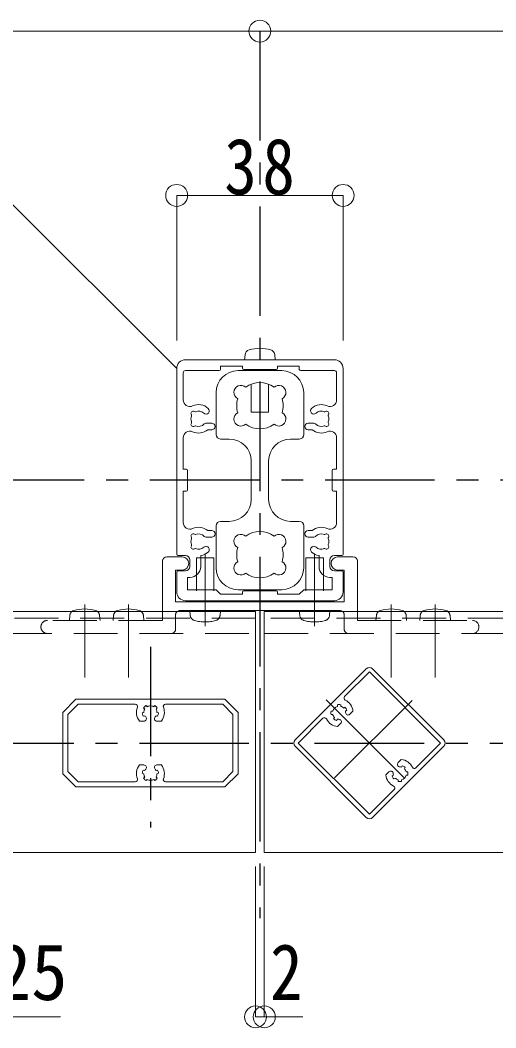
# Model space of a CAD drawing. Units: millimetres at full size, sheet at 1:5; some dimension numbers follow another scale. Extents: x -1050 to 1050, y -742 to 742.
# Drawn here: x 493.3 to 601.9, y -376.8 to -146.8 of the extents above; entities that cross this region are included whole.
import ezdxf
from ezdxf.enums import TextEntityAlignment as Align

# ---------------------------------------------------------------- set-up
doc = ezdxf.new("R2010")
doc.units = ezdxf.units.MM
doc.header["$LTSCALE"] = 5
doc.linetypes.add('CHAIN1', pattern=[8, 5, -1, 1, -1])
doc.linetypes.add('DASHED2', pattern=[3, 2, -1])
doc.layers.add('0-0_通り芯', color=7, linetype='CHAIN1')
for name, color, linetype, lineweight in [('0-3_寸法', 54, 'Continuous', 20), ('0-4_手摺部材', 92, 'Continuous', 20), ('0-5_手すり子', 12, 'Continuous', 20), ('0-9_文字', 3, 'Continuous', 20), ('0-A_支柱', 6, 'Continuous', 20), ('0-B_足元', 4, 'Continuous', 20)]:
    doc.layers.add(name, color=color, linetype=linetype, lineweight=lineweight)
doc.styles.add('ＭＳ ゴシック', font='')
doc.styles.get('ＭＳ ゴシック').set_extended_font_data('MS Gothic')

# ---------------------------------------------------------------- blocks, each defined once
blk = doc.blocks.new('dimension_origin')
at = {"color": 0, "linetype": 'Continuous', "lineweight": -2}
blk.add_circle((0, 0), 1.25, dxfattribs=at)

msp = doc.modelspace()

# ---------------------------------------------------------------- linework, layer by layer
at = {"layer": '0-0_通り芯'}
for p, q in [((548.02, -149.293), (548.02, -351.793)), ((827.913, -251.793), (-35.943, -251.793)), ((523.02, -289.793), (523.02, -331.047)), ((563.166, -301.938), (582.766, -321.539)), ((582.759, -302.054), (563.265, -321.548)), ((400.52, -311.793), (694.72, -311.793))]:
    msp.add_line(p, q, dxfattribs=at)
at = {"layer": '0-3_寸法'}
for p, q in [((548.02, -149.293), (248.02, -149.293)), ((798.02, -149.293), (548.02, -149.293)), ((567.02, -186.793), (529.02, -186.793)), ((529.02, -186.793), (529.02, -219.922)), ((567.02, -186.793), (567.02, -219.922)), ((547.02, -339.968), (547.02, -374.293)), ((549.02, -374.293), (549.02, -339.968)), ((547.02, -374.293), (557.85, -374.293))]:
    msp.add_line(p, q, dxfattribs=at)
at = {"layer": '0-4_手摺部材'}
for p, q in [((544.52, -224.293), (551.52, -224.293)), ((525.77, -281.793), (525.77, -270.293)), ((526.77, -269.293), (530.27, -269.293)), ((533.52, -269.543), (537.52, -269.543)), ((533.52, -277.043), (533.52, -269.543)), ((537.52, -277.043), (537.52, -269.543)), ((558.52, -277.043), (558.52, -269.543)), ((562.52, -269.543), (558.52, -269.543)), ((562.52, -277.043), (562.52, -269.543)), ((569.27, -269.293), (565.77, -269.293)), ((570.27, -281.793), (570.27, -270.293)), ((528.77, -272.293), (528.77, -279.543)), ((530.27, -272.293), (528.77, -272.293)), ((565.77, -272.293), (567.27, -272.293)), ((567.27, -272.293), (567.27, -279.543)), ((528.77, -279.543), (567.27, -279.543)), ((400.52, -281.793), (547.02, -281.793)), ((529.77, -281.543), (566.27, -281.543)), ((547.02, -281.793), (547.02, -336.793)), ((549.02, -336.793), (549.02, -281.793)), ((549.02, -281.793), (695.52, -281.793)), ((547.02, -336.793), (400.52, -336.793)), ((695.52, -336.793), (549.02, -336.793))]:
    msp.add_line(p, q, dxfattribs=at)
at = {"layer": '0-4_手摺部材', "linetype": 'CHAIN1'}
for p, q in [((535.52, -285.143), (535.52, -268.543)), ((560.52, -285.143), (560.52, -268.543)), ((508.02, -280.193), (508.02, -296.793)), ((518.02, -280.193), (518.02, -296.793)), ((578.02, -280.193), (578.02, -296.793)), ((588.02, -280.193), (588.02, -296.793))]:
    msp.add_line(p, q, dxfattribs=at)
at = {"layer": '0-4_手摺部材', "linetype": 'DASHED2'}
for p, q in [((504.618, -282.674), (504.52, -283.793)), ((511.422, -282.674), (511.52, -283.793)), ((514.618, -282.674), (514.52, -283.793)), ((521.422, -282.674), (521.52, -283.793)), ((525.77, -283.793), (525.77, -281.793)), ((528.77, -282.543), (528.77, -285.793)), ((532.118, -282.662), (532.02, -281.543)), ((532.02, -281.543), (539.02, -281.543)), ((538.922, -282.662), (539.02, -281.543)), ((557.118, -282.662), (557.02, -281.543)), ((557.02, -281.543), (564.02, -281.543)), ((563.922, -282.662), (564.02, -281.543)), ((567.27, -282.543), (567.27, -285.793)), ((570.27, -283.793), (570.27, -281.793)), ((574.618, -282.674), (574.52, -283.793)), ((581.422, -282.674), (581.52, -283.793)), ((584.618, -282.674), (584.52, -283.793)), ((591.422, -282.674), (591.52, -283.793)), ((547.02, -283.293), (400.52, -283.293)), ((525.77, -283.793), (499.52, -283.793)), ((695.52, -283.293), (549.02, -283.293)), ((570.27, -283.793), (596.87, -283.793)), ((400.52, -286.793), (547.02, -286.793)), ((549.02, -286.793), (695.52, -286.793))]:
    msp.add_line(p, q, dxfattribs=at)
at = {"layer": '0-4_手摺部材'}
for centre, radius, start, end in [((526.77, -270.293), 1, 90, 180), ((530.27, -270.793), 1.5, 270.00004, 89.99996), ((565.77, -270.793), 1.5, 90, 270), ((569.27, -270.293), 1, 0, 90), ((505.913, -282.787), 1.3, 105.88083, 130.13489), ((508.02, -290.193), 9, 74.11915, 105.88085), ((510.127, -282.787), 1.3, 49.86507, 74.11918), ((515.913, -282.787), 1.3, 105.88083, 130.13489), ((518.02, -290.193), 9, 74.11915, 105.88085), ((520.127, -282.787), 1.3, 49.86507, 74.11918), ((529.77, -282.543), 1, 90.00005, 131.40962), ((566.27, -282.543), 1, 48.59041, 90), ((575.913, -282.787), 1.3, 105.88083, 130.13486), ((578.02, -290.193), 9, 74.11915, 105.88085), ((580.127, -282.787), 1.3, 49.8651, 74.11915), ((585.913, -282.787), 1.3, 105.88083, 130.13486), ((588.02, -290.193), 9, 74.11915, 105.88085), ((590.127, -282.787), 1.3, 49.8651, 74.11915)]:
    msp.add_arc(centre, radius, start, end, dxfattribs=at)
at = {"layer": '0-4_手摺部材', "linetype": 'DASHED2'}
for centre, radius, start, end in [((505.913, -282.787), 1.3, 130.13489, 174.99995), ((510.127, -282.787), 1.3, 5.00002, 49.86507), ((515.913, -282.787), 1.3, 130.13489, 174.99995), ((520.127, -282.787), 1.3, 5.00002, 49.86507), ((529.77, -282.543), 1, 131.40962, 180), ((533.413, -282.549), 1.3, 184.99997, 254.11918), ((537.627, -282.549), 1.3, 285.88083, 354.99995), ((558.413, -282.549), 1.3, 184.99997, 254.11918), ((562.627, -282.549), 1.3, 285.88083, 354.99995), ((566.27, -282.543), 1, 0, 48.59041), ((575.913, -282.787), 1.3, 130.13486, 174.99995), ((580.127, -282.787), 1.3, 5.00002, 49.8651), ((585.913, -282.787), 1.3, 130.13486, 174.99995), ((590.127, -282.787), 1.3, 5.00002, 49.8651), ((499.52, -285.293), 1.5, 90, 270.00004), ((535.52, -275.143), 9, 254.11915, 285.88085), ((560.52, -275.143), 9, 254.11915, 285.88085), ((596.52, -285.293), 1.5, 270, 90), ((527.77, -285.793), 1, 270.00005, 360), ((568.27, -285.793), 1, 180, 270)]:
    msp.add_arc(centre, radius, start, end, dxfattribs=at)
at = {"layer": '0-5_手すり子'}
for p, q in [((572.313, -294.822), (556.049, -311.086)), ((573.02, -295.529), (567.363, -301.186)), ((589.283, -311.793), (573.02, -295.529)), ((589.991, -311.086), (573.727, -294.822)), ((506.02, -301.793), (503.02, -304.793)), ((523.02, -301.793), (506.02, -301.793)), ((519.575, -302.943), (506.496, -302.943)), ((522.016, -303.24), (522.27, -303.494)), ((523.02, -301.793), (540.02, -301.793)), ((524.025, -303.24), (523.77, -303.494)), ((526.465, -302.943), (539.544, -302.943)), ((540.02, -301.793), (543.02, -304.793)), ((565.702, -303.414), (565.702, -303.054)), ((566.479, -303.414), (566.479, -303.054)), ((503.02, -311.793), (503.02, -304.793)), ((521.52, -304.793), (521.172, -304.886)), ((521.721, -305.543), (521.373, -305.636)), ((521.466, -303.789), (521.721, -304.043)), ((524.574, -303.789), (524.319, -304.043)), ((524.319, -305.543), (524.667, -305.636)), ((524.52, -304.793), (524.868, -304.886)), ((543.02, -311.793), (543.02, -304.793)), ((564.641, -304.475), (564.282, -304.475)), ((564.641, -305.252), (564.282, -305.252)), ((567.151, -303.803), (567.463, -303.623)), ((567.539, -304.475), (567.851, -304.295)), ((569.271, -304.511), (568.551, -305.231)), ((521.54, -306.793), (520.522, -306.793)), ((524.5, -306.793), (525.518, -306.793)), ((562.413, -306.136), (556.757, -311.793)), ((565.03, -305.924), (564.85, -306.236)), ((565.702, -306.312), (565.522, -306.624)), ((565.738, -308.044), (566.458, -307.324)), ((503.02, -311.793), (503.02, -318.793)), ((543.02, -311.793), (543.02, -318.793)), ((556.049, -312.5), (572.313, -328.764)), ((556.757, -311.793), (573.02, -328.056)), ((573.727, -328.764), (589.991, -312.5)), ((589.283, -311.793), (583.627, -317.45)), ((521.54, -316.793), (520.522, -316.793)), ((524.5, -316.793), (525.518, -316.793)), ((580.302, -315.542), (579.582, -316.262)), ((580.338, -317.274), (580.518, -316.962)), ((581.01, -317.662), (581.19, -317.35)), ((506.02, -321.793), (503.02, -318.793)), ((521.52, -318.793), (521.172, -318.7)), ((521.721, -318.043), (521.373, -317.95)), ((521.466, -319.798), (521.721, -319.543)), ((524.319, -318.043), (524.667, -317.95)), ((524.574, -319.798), (524.319, -319.543)), ((524.52, -318.793), (524.868, -318.7)), ((540.02, -321.793), (543.02, -318.793)), ((576.769, -319.075), (577.489, -318.355)), ((578.501, -319.111), (578.189, -319.291)), ((581.399, -318.334), (581.758, -318.334)), ((581.399, -319.111), (581.758, -319.111)), ((523.02, -321.793), (506.02, -321.793)), ((519.575, -320.643), (506.496, -320.643)), ((522.016, -320.347), (522.27, -320.092)), ((523.02, -321.793), (540.02, -321.793)), ((524.025, -320.347), (523.77, -320.092)), ((526.465, -320.643), (539.544, -320.643)), ((578.889, -319.783), (578.577, -319.963)), ((579.561, -320.171), (579.561, -320.531)), ((580.338, -320.171), (580.338, -320.531)), ((578.677, -322.4), (573.02, -328.056))]:
    msp.add_line(p, q, dxfattribs=at)
for points in [[(504.17, -311.793), (504.17, -305.269), (506.496, -302.943)], [(541.87, -311.793), (541.87, -305.269), (539.544, -302.943)], [(504.17, -311.793), (504.17, -318.317), (506.496, -320.643)], [(541.87, -311.793), (541.87, -318.317), (539.544, -320.643)]]:
    msp.add_lwpolyline(points, dxfattribs=at)
for centre, radius, start, end in [((573.02, -295.529), 1, 45, 135), ((567.717, -301.54), 0.5, 135, 243.92489), ((519.575, -303.443), 0.5, 338.60073, 90), ((523.02, -304.793), 1.85, 122.88624, 147.11376), ((523.02, -304.793), 1.5, 90, 120), ((523.02, -304.793), 1.5, 60, 90), ((523.02, -304.793), 1.85, 32.88624, 57.11376), ((526.465, -303.443), 0.5, 90, 201.39927), ((566.09, -304.863), 1.5, 104.9994, 164.99893), ((566.09, -304.863), 1.85, 77.88601, 102.11332), ((566.09, -304.863), 1.5, 45.00057, 75), ((566.09, -304.863), 3.2, 6.31816, 63.92489), ((523.02, -304.793), 3.2, 158.60073, 218.68218), ((523.02, -304.793), 1.85, 182.88625, 207.11374), ((523.02, -304.793), 1.5, 150.00001, 180), ((521.54, -306.23), 0.563, 270, 44.16821), ((523.02, -304.793), 1.5, 209.99999, 224.16821), ((524.5, -306.23), 0.563, 135.83179, 270), ((523.02, -304.793), 1.5, 315.83179, 330.00001), ((523.02, -304.793), 1.5, 360, 29.99999), ((523.02, -304.793), 1.85, 332.88626, 357.11375), ((523.02, -304.793), 3.2, 321.31782, 21.39927), ((566.09, -304.863), 1.85, 167.88668, 192.11399), ((566.09, -304.863), 1.5, 195, 224.99943), ((566.09, -304.863), 1.85, 17.8869, 42.11442), ((566.09, -304.863), 1.5, 0.83274, 15.00081), ((568.153, -304.833), 0.563, 180.83274, 315), ((562.767, -306.49), 0.5, 26.07511, 135), ((566.09, -304.863), 3.2, 206.07511, 263.68184), ((566.09, -304.863), 1.85, 227.88558, 252.1131), ((566.09, -304.863), 1.5, 254.99919, 269.16726), ((566.06, -306.926), 0.563, 315, 89.16726), ((556.757, -311.793), 1, 135, 225), ((589.283, -311.793), 1, 315, 45), ((523.02, -318.793), 3.2, 141.31782, 201.39927), ((521.54, -317.356), 0.563, 315.83179, 90), ((524.5, -317.356), 0.563, 90, 224.16821), ((523.02, -318.793), 3.2, 338.60073, 38.68218), ((579.98, -316.66), 0.563, 135, 269.16726), ((579.95, -318.723), 1.5, 74.99919, 89.16726), ((579.95, -318.723), 3.2, 26.07511, 83.68184), ((579.95, -318.723), 1.85, 47.88558, 72.1131), ((583.273, -317.096), 0.5, 206.07511, 315), ((523.02, -318.793), 1.85, 152.88626, 177.11375), ((523.02, -318.793), 1.5, 180, 209.99999), ((523.02, -318.793), 1.5, 135.83179, 150.00001), ((523.02, -318.793), 1.5, 29.99999, 44.16821), ((523.02, -318.793), 1.5, 330.00001, 0), ((523.02, -318.793), 1.85, 2.88625, 27.11374), ((579.95, -318.723), 3.2, 186.31816, 243.92489), ((577.887, -318.753), 0.563, 0.83274, 135), ((579.95, -318.723), 1.85, 197.8869, 222.11442), ((579.95, -318.723), 1.5, 180.83274, 195.00081), ((579.95, -318.723), 1.5, 285.00107, 345.0006), ((579.95, -318.723), 1.5, 15, 44.99943), ((579.95, -318.723), 1.85, 347.88668, 12.11399), ((519.575, -320.143), 0.5, 270, 21.39927), ((523.02, -318.793), 1.85, 212.88624, 237.11376), ((523.02, -318.793), 1.5, 240, 270), ((523.02, -318.793), 1.5, 270, 300), ((523.02, -318.793), 1.85, 302.88624, 327.11376), ((526.465, -320.143), 0.5, 158.60073, 270), ((578.323, -322.046), 0.5, 315, 63.92489), ((579.95, -318.723), 1.5, 225.00057, 255), ((579.95, -318.723), 1.85, 257.88601, 282.11332), ((573.02, -328.056), 1, 225, 315)]:
    msp.add_arc(centre, radius, start, end, dxfattribs=at)
at = {"layer": '0-9_文字'}
for points in [[(529.02, -226.293), (489.52, -186.793), (380.97, -186.793)], [(333.079, -319.412), (364.765, -374.293), (502.468, -374.293)]]:
    msp.add_lwpolyline(points, dxfattribs=at)
at = {"layer": '0-A_支柱'}
for p, q in [((565.02, -224.293), (531.02, -224.293)), ((544.618, -223.174), (544.52, -224.293)), ((551.422, -223.174), (551.52, -224.293)), ((529.02, -226.293), (529.02, -268.693)), ((530.52, -233.485), (530.52, -227.293)), ((538.72, -226.793), (531.02, -226.793)), ((544.02, -225.793), (544.02, -226.243)), ((544.32, -226.543), (551.72, -226.543)), ((546.02, -226.543), (546.02, -226.793)), ((546.02, -226.543), (546.02, -226.793)), ((550.02, -226.793), (550.02, -226.543)), ((550.02, -226.793), (550.02, -226.543)), ((552.02, -225.793), (552.02, -226.243)), ((552.02, -225.793), (557.02, -225.793)), ((557.02, -226.493), (557.02, -225.793)), ((557.32, -226.793), (565.02, -226.793)), ((565.52, -233.485), (565.52, -227.293)), ((567.02, -268.693), (567.02, -226.293)), ((535.697, -238.793), (537.02, -238.793)), ((560.343, -238.793), (559.02, -238.793)), ((536.097, -240.293), (537.02, -240.293)), ((559.943, -240.293), (559.02, -240.293)), ((530.52, -249.293), (530.52, -242.101)), ((565.52, -249.293), (565.52, -242.101)), ((530.52, -249.293), (531.22, -249.293)), ((531.52, -249.593), (531.52, -253.993)), ((564.52, -249.593), (564.52, -253.993)), ((565.52, -249.293), (564.82, -249.293)), ((530.52, -254.293), (531.22, -254.293)), ((530.52, -261.485), (530.52, -254.293)), ((565.52, -254.293), (564.82, -254.293)), ((565.52, -261.485), (565.52, -254.293)), ((536.097, -263.293), (537.02, -263.293)), ((559.943, -263.293), (559.02, -263.293)), ((535.697, -264.793), (537.02, -264.793)), ((560.343, -264.793), (559.02, -264.793)), ((531.02, -268.993), (529.32, -268.993)), ((534.52, -271.493), (534.52, -269.004)), ((561.52, -271.493), (561.52, -269.004)), ((565.02, -268.993), (566.72, -268.993)), ((532.02, -271.493), (532.02, -269.993)), ((564.02, -271.493), (564.02, -269.993)), ((529.02, -272.793), (529.02, -277.293)), ((529.32, -272.493), (531.02, -272.493)), ((566.72, -272.493), (565.02, -272.493)), ((567.02, -277.293), (567.02, -272.793)), ((531.52, -273.993), (532.02, -273.993)), ((531.52, -276.793), (531.52, -273.993)), ((564.52, -273.993), (564.02, -273.993)), ((564.52, -276.793), (564.52, -273.993)), ((531.52, -276.793), (538.02, -276.793)), ((539.02, -277.793), (538.02, -276.793)), ((539.02, -277.793), (544.02, -277.793)), ((544.02, -277.793), (544.02, -277.343)), ((544.32, -277.043), (551.72, -277.043)), ((552.02, -277.793), (552.02, -277.343)), ((552.02, -277.793), (557.02, -277.793)), ((557.02, -277.793), (558.02, -276.793)), ((564.52, -276.793), (558.02, -276.793)), ((531.02, -279.293), (565.02, -279.293))]:
    msp.add_line(p, q, dxfattribs=at)
for points in [[(539.02, -226.493), (539.02, -225.793), (544.02, -225.793)], [(546.02, -229.885), (546.02, -236.293), (550.02, -236.293), (550.02, -229.885)], [(546.02, -229.885), (546.02, -236.293), (550.02, -236.293), (550.02, -229.885)]]:
    msp.add_lwpolyline(points, dxfattribs=at)
for centre, radius, start, end in [((545.913, -223.287), 1.3, 105.88085, 175), ((548.02, -230.693), 9, 74.11915, 105.88085), ((550.127, -223.287), 1.3, 5, 74.11915), ((531.02, -226.293), 2, 90, 180), ((565.02, -226.293), 2, 0, 90), ((531.02, -227.293), 0.5, 90, 180), ((538.72, -226.493), 0.3, 270, 360), ((544.32, -226.243), 0.3, 180, 270), ((551.72, -226.243), 0.3, 270, 360), ((557.32, -226.493), 0.3, 180, 270), ((565.02, -227.293), 0.5, 0, 90), ((532.02, -233.485), 1.5, 180, 294.90106), ((534.02, -237.793), 3.25, 47.4576, 114.90106), ((562.02, -237.793), 3.25, 65.09894, 132.5424), ((564.02, -233.485), 1.5, 245.09894, 360), ((532.783, -236.555), 0.5, 55.28656, 214.71344), ((532.125, -237.011), 0.3, 337.5799, 34.71344), ((533.238, -235.898), 0.3, 235.28656, 292.4201), ((534.02, -237.793), 1.75, 47.4576, 112.4201), ((535.71, -235.951), 0.75, 227.4576, 47.4576), ((560.33, -235.951), 0.75, 132.5424, 312.5424), ((562.02, -237.793), 1.75, 67.5799, 132.5424), ((562.802, -235.898), 0.3, 247.5799, 304.71344), ((563.257, -236.555), 0.5, 325.28656, 124.71344), ((563.915, -237.011), 0.3, 145.28656, 202.4201), ((534.02, -237.793), 1.75, 157.5799, 202.4201), ((532.783, -239.03), 0.5, 145.28656, 304.71344), ((532.125, -238.575), 0.3, 325.28656, 22.4201), ((534.02, -237.793), 1.75, 247.5799, 318.18969), ((535.697, -239.293), 0.5, 90, 138.18969), ((537.02, -239.543), 0.75, 270, 90), ((559.02, -239.543), 0.75, 90, 270), ((560.343, -239.293), 0.5, 41.81031, 90), ((562.02, -237.793), 1.75, 221.81031, 292.4201), ((563.257, -239.03), 0.5, 235.28656, 34.71344), ((563.915, -238.575), 0.3, 157.5799, 214.71344), ((562.02, -237.793), 1.75, 337.5799, 22.4201), ((532.02, -242.101), 1.5, 65.09894, 180), ((534.02, -237.793), 3.25, 245.09894, 309.71514), ((533.238, -239.688), 0.3, 67.5799, 124.71344), ((562.02, -237.793), 3.25, 230.28486, 294.90106), ((562.802, -239.688), 0.3, 55.28656, 112.4201), ((564.02, -242.101), 1.5, 0, 114.90106), ((531.22, -249.593), 0.3, 0, 90), ((564.82, -249.593), 0.3, 90, 180), ((531.22, -253.993), 0.3, 270, 360), ((564.82, -253.993), 0.3, 180, 270), ((532.02, -261.485), 1.5, 180, 294.90106), ((564.02, -261.485), 1.5, 245.09894, 360), ((532.783, -264.555), 0.5, 55.28656, 214.71344), ((534.02, -265.793), 3.25, 50.28486, 114.90106), ((533.238, -263.898), 0.3, 235.28656, 292.4201), ((534.02, -265.793), 1.75, 41.81031, 112.4201), ((537.02, -264.043), 0.75, 270, 90), ((559.02, -264.043), 0.75, 90, 270), ((562.02, -265.793), 3.25, 65.09894, 129.71514), ((562.02, -265.793), 1.75, 67.5799, 138.18969), ((562.802, -263.898), 0.3, 247.5799, 304.71344), ((563.257, -264.555), 0.5, 325.28656, 124.71344), ((534.02, -265.793), 1.75, 157.5799, 202.4201), ((532.783, -267.03), 0.5, 145.28656, 304.71344), ((532.125, -265.011), 0.3, 337.5799, 34.71344), ((532.125, -266.575), 0.3, 325.28656, 22.4201), ((535.697, -264.293), 0.5, 221.81031, 270), ((560.343, -264.293), 0.5, 270, 318.18969), ((563.257, -267.03), 0.5, 235.28656, 34.71344), ((563.915, -265.011), 0.3, 145.28656, 202.4201), ((563.915, -266.575), 0.3, 157.5799, 214.71344), ((562.02, -265.793), 1.75, 337.5799, 22.4201), ((529.32, -268.693), 0.3, 180, 270), ((531.02, -269.993), 1, 0, 90), ((533.238, -267.688), 0.3, 67.5799, 124.71344), ((534.02, -265.793), 1.75, 247.5799, 312.5424), ((534.02, -265.793), 3.25, 278.84988, 312.5424), ((535.71, -267.635), 0.75, 312.5424, 132.5424), ((560.33, -267.635), 0.75, 47.4576, 227.4576), ((562.02, -265.793), 3.25, 227.4576, 261.15012), ((562.02, -265.793), 1.75, 227.4576, 292.4201), ((562.802, -267.688), 0.3, 55.28656, 112.4201), ((565.02, -269.993), 1, 90, 180), ((566.72, -268.693), 0.3, 270, 360), ((529.32, -272.793), 0.3, 90, 180), ((531.02, -271.493), 1, 270, 360), ((532.02, -271.493), 2.5, 270, 360), ((564.02, -271.493), 2.5, 180, 270), ((565.02, -271.493), 1, 180, 270), ((566.72, -272.793), 0.3, 0, 90), ((531.02, -277.293), 2, 180, 270), ((544.32, -277.343), 0.3, 90, 180), ((551.72, -277.343), 0.3, 0, 90), ((565.02, -277.293), 2, 270, 360)]:
    msp.add_arc(centre, radius, start, end, dxfattribs=at)
at = {"layer": '0-B_足元'}
for p, q in [((543.02, -226.793), (553.02, -226.793)), ((538.02, -241.393), (538.02, -231.793)), ((558.02, -241.393), (558.02, -231.793)), ((541.02, -242.393), (539.02, -242.393)), ((555.02, -242.393), (557.02, -242.393)), ((546.02, -247.393), (546.02, -256.193)), ((550.02, -247.393), (550.02, -256.193)), ((538.02, -262.193), (538.02, -271.793)), ((541.02, -261.193), (539.02, -261.193)), ((555.02, -261.193), (557.02, -261.193)), ((558.02, -262.193), (558.02, -271.793)), ((543.02, -276.793), (553.02, -276.793))]:
    msp.add_line(p, q, dxfattribs=at)
for centre, radius, start, end in [((543.02, -231.793), 5, 90, 180), ((553.02, -231.793), 5, 0, 90), ((548.02, -234.793), 5.3, 52.3632, 127.6368), ((543.679, -231.753), 1.6, 46.3184, 243.6816), ((552.362, -231.753), 1.6, 296.3184, 133.6816), ((548.02, -234.793), 5.3, 162.3632, 197.6368), ((548.02, -234.793), 5.3, 342.3632, 17.6368), ((543.679, -237.833), 1.6, 116.3184, 313.6816), ((552.362, -237.833), 1.6, 226.3184, 63.6816), ((548.02, -234.793), 5.3, 232.36321, 307.63679), ((539.02, -241.393), 1, 180, 270), ((557.02, -241.393), 1, 270, 360), ((541.02, -247.393), 5, 0, 90), ((555.02, -247.393), 5, 90, 180), ((541.02, -256.193), 5, 270, 360), ((555.02, -256.193), 5, 180, 270), ((539.02, -262.193), 1, 90, 180), ((557.02, -262.193), 1, 0, 90), ((543.679, -265.753), 1.6, 46.3184, 243.6816), ((548.02, -268.793), 5.3, 52.36321, 127.63679), ((552.362, -265.753), 1.6, 296.3184, 133.6816), ((548.02, -268.793), 5.3, 162.3632, 197.6368), ((548.02, -268.793), 5.3, 342.3632, 17.6368), ((543.679, -271.833), 1.6, 116.3184, 313.6816), ((552.362, -271.833), 1.6, 226.3184, 63.6816), ((543.02, -271.793), 5, 180, 270), ((548.02, -268.793), 5.3, 232.3632, 307.6368), ((553.02, -271.793), 5, 270, 360)]:
    msp.add_arc(centre, radius, start, end, dxfattribs=at)

# ---------------------------------------------------------------- block references
at = {"layer": '0-3_寸法', "xscale": 2, "yscale": 2, "rotation": 180}
for p in [(548.02, -149.293), (529.02, -186.793), (547.02, -374.293)]:
    msp.add_blockref('dimension_origin', p, dxfattribs=at)
at = {"layer": '0-3_寸法', "xscale": 2, "yscale": 2}
for p in [(548.02, -149.293), (567.02, -186.793), (549.02, -374.293)]:
    msp.add_blockref('dimension_origin', p, dxfattribs=at)

# ---------------------------------------------------------------- texts
at = {"layer": '0-3_寸法', "style": 'ＭＳ ゴシック', "width": 0.85}
msp.add_text('2', height=12.83, dxfattribs=at).set_placement((550.35, -374.293), align=Align.BOTTOM_LEFT)
at = {"layer": '0-3_寸法', "insert": (539.895, -186.793), "char_height": 12.83, "attachment_point": 7, "style": 'ＭＳ ゴシック'}
msp.add_mtext('\\T1.17;\\W0.85;38', dxfattribs=at)
at = {"layer": '0-9_文字', "style": 'ＭＳ ゴシック', "width": 0.95}
msp.add_text('手すり子\u300025×25', height=12.83, dxfattribs=at).set_placement((371.218, -374.293), align=Align.BOTTOM_LEFT)

doc.saveas('drawing.dxf')
